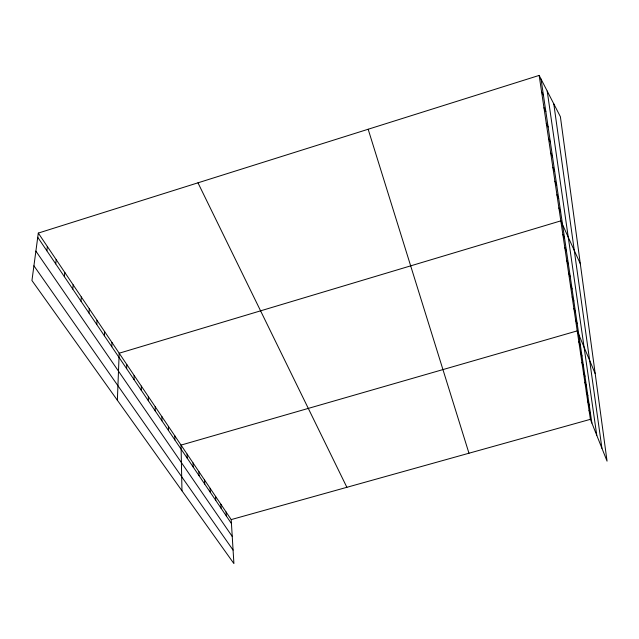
<?xml version="1.0" encoding="UTF-8"?>
<svg xmlns="http://www.w3.org/2000/svg" width="639" height="639" viewBox="0 0 639 639"><rect width="100%" height="100%" fill="white"/><g stroke="black" fill="none" stroke-linecap="round" stroke-linejoin="round"><path stroke-width="0.96" d="M155.205 410.893L155.221 406.739M148.328 400.725L148.368 396.563M141.275 390.309L141.347 386.132M134.046 379.622L134.142 375.436M126.626 368.663L126.762 364.462M117.368 400.246L119.181 353.215L560.826 220.862L580.308 263.747M111.785 346.721L111.977 342.512M104.373 335.771L104.596 331.553M96.769 324.54L97.032 320.315M88.981 313.022L89.276 308.797M80.985 301.217L81.329 296.983M72.79 289.092L73.165 284.866M64.371 276.655L64.795 272.43M55.729 263.891L56.2 259.666M46.855 250.776L47.374 246.55M38.3 233.083L31.95 280.529L233.906 563.582L231.206 519.595L38.3 233.083L539.156 75.418L560.387 116.689L607.05 461.134L590.396 419.328L539.156 75.418M231.206 519.595L590.396 419.328M33.923 265.808L233.075 550.083M35.888 251.119L232.245 536.472M37.741 237.301L231.446 523.557M541.6 91.816L543.469 95.507M543.973 107.759L545.826 111.466M546.281 123.255L548.118 126.993M197.97 182.818L346.881 487.301M548.526 138.336L550.355 142.09M550.714 153.017L552.527 156.787M552.847 167.298L554.636 171.084M554.916 181.212L556.697 185.014M556.936 194.775L558.702 198.585M558.909 207.987L560.659 211.805M562.839 234.393L564.564 238.227M564.804 247.573L566.513 251.407M566.713 260.4L568.406 264.242M568.574 272.901L570.26 276.743M570.395 285.09L572.057 288.932M572.161 296.967L573.814 300.809M573.886 308.549L575.523 312.391M575.571 319.851L577.201 323.685M595.197 373.631L577.217 330.882L181.045 445.087L181.971 490.792M578.822 341.649L580.42 345.475M580.388 352.161L581.969 355.979M581.913 362.425L583.487 366.243M583.407 372.457L584.973 376.267M584.869 382.258L586.418 386.06M586.298 391.835L587.832 395.629M587.688 401.204L589.214 404.99M589.054 410.366L590.572 414.144M368.16 129.246L468.97 453.227M541.041 79.076L591.89 423.09M547.216 91.081L596.778 435.359M553.789 103.861L601.93 448.29M226.102 512.023L226.334 516M220.894 504.283L221.11 508.277M215.575 496.375L215.766 500.385M210.135 488.3L210.311 492.326M204.576 480.041L204.736 484.082M198.889 471.598L199.033 475.656M193.074 462.963L193.202 467.037M187.123 454.129L187.235 458.219M174.814 435.838L174.878 439.959M168.44 426.373L168.472 430.502M161.907 416.668L161.923 420.813"/></g></svg>
